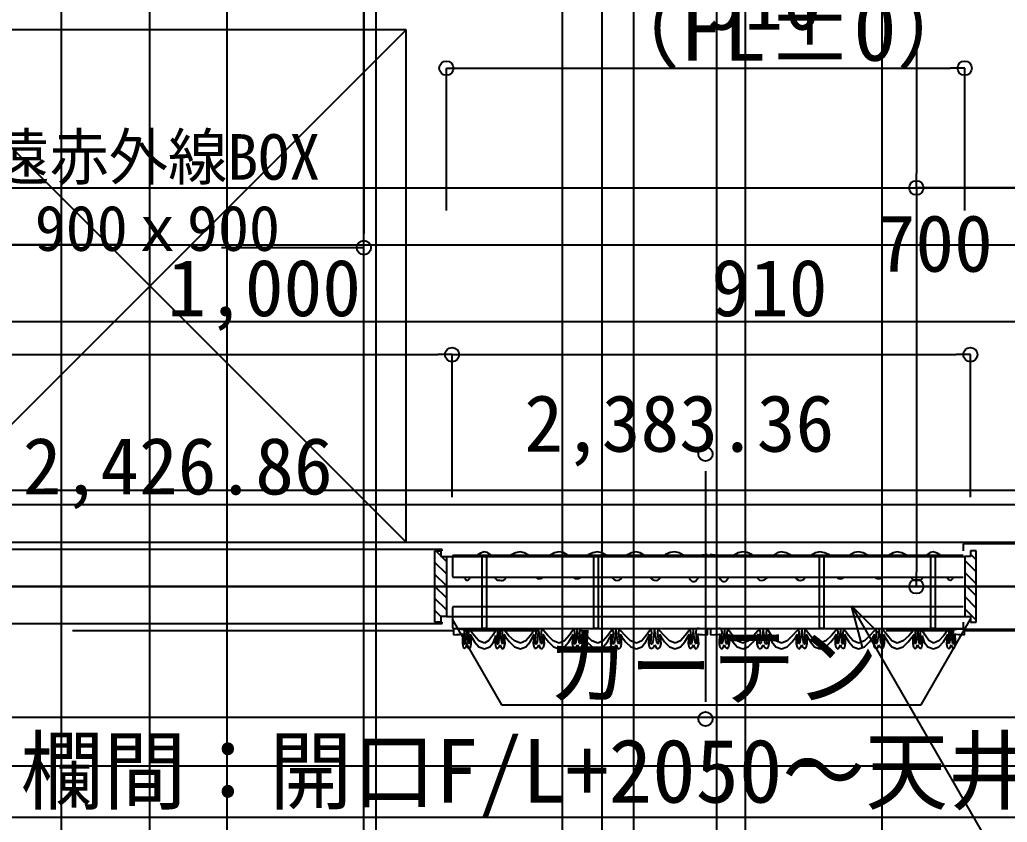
# Model space of a CAD drawing. Header units: metres. Extents: x 10861 to 26950, y 7268 to 22750.
# Drawn here: x 17141 to 18874, y 15141 to 16550 of the extents above; entities that cross this region are included whole.
import ezdxf

# ---------------------------------------------------------------- set-up
doc = ezdxf.new("R2010")
doc.units = ezdxf.units.M

msp = doc.modelspace()

# ---------------------------------------------------------------- linework, layer by layer
at = {"layer": 'GLID'}
for p, q in [((17369.1, 10010), (17369.1, 22205)), ((17504.7, 9325), (17504.7, 22205)), ((17744.7, 9325), (17744.7, 22205)), ((17766.3, 10010), (17766.3, 22205)), ((18093.3, 9325), (18093.3, 22205)), ((18163.4, 10010), (18163.4, 22205)), ((18218.8, 9325), (18218.8, 22205)), ((18364.3, 10010), (18364.3, 22205)), ((18414.7, 9325), (18414.7, 22205)), ((18654.7, 9325), (18654.7, 22205)), ((13514.7, 16255), (24358.1, 16255)), ((13514.7, 16155), (24358.1, 16155)), ((13514.7, 16020), (24358.1, 16020)), ((13514.7, 15699), (24358.1, 15699)), ((13514.7, 15555), (24358.1, 15555)), ((13953.4, 15325.5), (24358.1, 15325.5)), ((13801.7, 15240.1), (24358.1, 15240.1))]:
    msp.add_line(p, q, dxfattribs=at)
at = {"layer": 'WALL_NORMAL_1F'}
for p, q in [((19218.2, 15630), (18797.2, 15630)), ((18797.2, 15630), (18797.2, 15617.5)), ((17882.2, 15620), (16899.7, 15620)), ((17869.7, 15502.5), (17869.7, 15607.5)), ((17882.2, 15617.5), (17882.2, 15620)), ((18819.7, 15502.5), (18819.7, 15607.5)), ((16899.7, 15490), (17882.2, 15490)), ((17882.2, 15490), (17882.2, 15492.5)), ((18797.2, 15492.5), (18797.2, 15480)), ((18797.2, 15480), (19218.2, 15480))]:
    msp.add_line(p, q, dxfattribs=at)
at = {"layer": 'カタログ部品(室内装飾)_1F'}
for p, q in [((17900.7, 15608.3), (17900.6, 15607.6)), ((17900.6, 15607.6), (17900.6, 15573.1)), ((17900.8, 15608.8), (17900.7, 15608.3)), ((17901.1, 15609.2), (17900.8, 15608.8)), ((17901.5, 15609.4), (17901.1, 15609.2)), ((18797.2, 15609.4), (17901.5, 15609.4)), ((17949.4, 15613.8), (17943, 15609.4)), ((17956.1, 15616), (17949.4, 15613.8)), ((17952.2, 15607.7), (17952.1, 15607.5)), ((17952.1, 15607.5), (17952.1, 15607.2)), ((17952.1, 15607.2), (17952.1, 15483)), ((17952.4, 15607.9), (17952.2, 15607.7)), ((17952.5, 15608), (17952.4, 15607.9)), ((17960.1, 15608), (17952.5, 15608)), ((17961.9, 15614.5), (17956.1, 15616)), ((17960.4, 15608), (17960.1, 15608)), ((17960.5, 15607.9), (17960.4, 15608)), ((17960.7, 15607.7), (17960.5, 15607.9)), ((17960.8, 15607.4), (17960.7, 15607.7)), ((17960.8, 15607), (17960.8, 15607.4)), ((17960.8, 15483), (17960.8, 15607)), ((17967.7, 15610.8), (17961.9, 15614.5)), ((17969.3, 15609.4), (17967.7, 15610.8)), ((18002.8, 15610.2), (18001.6, 15609.4)), ((18011.2, 15614.2), (18002.8, 15610.2)), ((18019.5, 15616), (18011.2, 15614.2)), ((18026.5, 15614.3), (18019.5, 15616)), ((18033.6, 15610.3), (18026.5, 15614.3)), ((18034.7, 15609.4), (18033.6, 15610.3)), ((18071.7, 15610), (18070.9, 15609.4)), ((18079.4, 15614.1), (18071.7, 15610)), ((18087.4, 15616), (18079.4, 15614.1)), ((18094.5, 15614.4), (18087.4, 15616)), ((18101.8, 15610.6), (18094.5, 15614.4)), ((18103.4, 15609.4), (18101.8, 15610.6)), ((18138.4, 15610.4), (18136.7, 15609.4)), ((18146.9, 15614.2), (18138.4, 15610.4)), ((18155.2, 15616), (18146.9, 15614.2)), ((18148, 15607.5), (18147.9, 15607.2)), ((18147.9, 15607.2), (18147.9, 15483)), ((18148.1, 15607.7), (18148, 15607.5)), ((18148.2, 15607.9), (18148.1, 15607.7)), ((18148.4, 15608), (18148.2, 15607.9)), ((18156.2, 15608), (18148.4, 15608)), ((18162.8, 15614.1), (18155.2, 15616)), ((18156.4, 15607.9), (18156.2, 15608)), ((18156.5, 15607.7), (18156.4, 15607.9)), ((18156.6, 15607.5), (18156.5, 15607.7)), ((18156.6, 15607.2), (18156.6, 15607.5)), ((18156.6, 15483), (18156.6, 15607.2)), ((18171.2, 15609.7), (18162.8, 15614.1)), ((18171.7, 15609.4), (18171.2, 15609.7)), ((18205.3, 15609.7), (18204.8, 15609.4)), ((18214.5, 15614), (18205.3, 15609.7)), ((18223.1, 15616), (18214.5, 15614)), ((18230.2, 15614), (18223.1, 15616)), ((18237.3, 15609.4), (18230.2, 15614)), ((18274.6, 15610.9), (18272.1, 15609.4)), ((18282.8, 15614.4), (18274.6, 15610.9)), ((18291, 15616), (18282.8, 15614.4)), ((18298.5, 15614.1), (18291, 15616)), ((18306.6, 15609.4), (18298.5, 15614.1)), ((18340.1, 15610.2), (18338.5, 15609.4)), ((18347.7, 15611), (18340.1, 15610.2)), ((18347.7, 15609.4), (18347.7, 15611)), ((18352.9, 15611), (18352.9, 15609.4)), ((18360.5, 15610.2), (18352.9, 15611)), ((18362.1, 15609.4), (18360.5, 15610.2)), ((18402.1, 15614.1), (18394, 15609.4)), ((18409.6, 15616), (18402.1, 15614.1)), ((18417.8, 15614.4), (18409.6, 15616)), ((18426, 15610.9), (18417.8, 15614.4)), ((18428.5, 15609.4), (18426, 15610.9)), ((18470.4, 15614), (18463.3, 15609.4)), ((18477.5, 15616), (18470.4, 15614)), ((18486.1, 15614), (18477.5, 15616)), ((18495.8, 15609.4), (18486.1, 15614)), ((18529.4, 15609.7), (18528.9, 15609.4)), ((18537.8, 15614.1), (18529.4, 15609.7)), ((18545.4, 15616), (18537.8, 15614.1)), ((18544.1, 15607.7), (18544, 15607.5)), ((18544, 15607.5), (18544, 15607.2)), ((18544, 15607.2), (18544, 15483)), ((18544.2, 15607.9), (18544.1, 15607.7)), ((18544.4, 15608), (18544.2, 15607.9)), ((18552.2, 15608), (18544.4, 15608)), ((18553.7, 15614.2), (18545.4, 15616)), ((18552.4, 15607.9), (18552.2, 15608)), ((18552.5, 15607.7), (18552.4, 15607.9)), ((18552.6, 15607.5), (18552.5, 15607.7)), ((18552.7, 15607.2), (18552.6, 15607.5)), ((18552.7, 15483), (18552.7, 15607.2)), ((18562.2, 15610.4), (18553.7, 15614.2)), ((18563.9, 15609.4), (18562.2, 15610.4)), ((18598.8, 15610.6), (18597.2, 15609.4)), ((18606.2, 15614.4), (18598.8, 15610.6)), ((18613.3, 15616), (18606.2, 15614.4)), ((18621.2, 15614.1), (18613.3, 15616)), ((18628.9, 15610), (18621.2, 15614.1)), ((18629.7, 15609.4), (18628.9, 15610)), ((18667.1, 15610.3), (18665.9, 15609.4)), ((18674.2, 15614.3), (18667.1, 15610.3)), ((18681.1, 15616), (18674.2, 15614.3)), ((18689.4, 15614.2), (18681.1, 15616)), ((18697.8, 15610.2), (18689.4, 15614.2)), ((18699, 15609.4), (18697.8, 15610.2)), ((18733, 15610.8), (18731.3, 15609.4)), ((18738.8, 15614.5), (18733, 15610.8)), ((18744.5, 15616), (18738.8, 15614.5)), ((18739.9, 15607.7), (18739.8, 15607.5)), ((18739.8, 15607.5), (18739.8, 15607.2)), ((18739.8, 15607.2), (18739.8, 15483)), ((18740.1, 15607.9), (18739.9, 15607.7)), ((18740.2, 15608), (18740.1, 15607.9)), ((18748.1, 15608), (18740.2, 15608)), ((18751.2, 15613.8), (18744.5, 15616)), ((18748.3, 15607.9), (18748.1, 15608)), ((18748.4, 15607.7), (18748.3, 15607.9)), ((18748.5, 15607.5), (18748.4, 15607.7)), ((18748.5, 15607.2), (18748.5, 15607.5)), ((18748.5, 15483), (18748.5, 15607.2)), ((18757.6, 15609.4), (18751.2, 15613.8)), ((17900.6, 15573.1), (17900.7, 15572.4)), ((17900.7, 15572.4), (17900.8, 15571.9)), ((17900.8, 15571.9), (17901.1, 15571.5)), ((17901.1, 15571.5), (17901.5, 15571.4)), ((17901.5, 15571.4), (18797.2, 15571.4)), ((17920.7, 15571.4), (17921.4, 15569.8)), ((17921.4, 15569.8), (17923, 15567.7)), ((17930.2, 15568.3), (17931.7, 15570.6)), ((17931.7, 15570.6), (17932.2, 15571.4)), ((17974.5, 15571.4), (17975, 15570.2)), ((17975, 15570.2), (17976.4, 15568.2)), ((17993, 15568), (17994.9, 15571.4)), ((18046.6, 15571.4), (18048, 15570)), ((18048, 15570), (18049.9, 15569)), ((18054.7, 15568.8), (18057.1, 15569.9)), ((18057.1, 15569.9), (18058.7, 15571.4)), ((18113.1, 15571.4), (18114.1, 15570.3)), ((18114.1, 15570.3), (18116.4, 15569)), ((18121.8, 15568.8), (18124.5, 15570.2)), ((18124.5, 15570.2), (18125.6, 15571.4)), ((18181, 15571.4), (18182, 15569.9)), ((18182, 15569.9), (18184.2, 15567.5)), ((18195.6, 15567.9), (18198.2, 15571.4)), ((18247, 15571.4), (18247.8, 15570.3)), ((18247.8, 15570.3), (18250, 15568.2)), ((18263.8, 15568.3), (18266.5, 15571.4)), ((18315.2, 15571.4), (18316.5, 15569.2)), ((18316.5, 15569.2), (18318.4, 15566.5)), ((18329.5, 15567.4), (18331.6, 15570.5)), ((18331.6, 15570.5), (18332.1, 15571.4)), ((18368.6, 15571.4), (18369, 15570.5)), ((18369, 15570.5), (18371.1, 15567.4)), ((18382.2, 15566.5), (18384.1, 15569.2)), ((18384.1, 15569.2), (18385.4, 15571.4)), ((18434.1, 15571.4), (18436.9, 15568.3)), ((18450.6, 15568.2), (18452.8, 15570.3)), ((18452.8, 15570.3), (18453.6, 15571.4)), ((18502.4, 15571.4), (18505, 15567.9)), ((18516.4, 15567.5), (18518.7, 15569.9)), ((18518.7, 15569.9), (18519.7, 15571.4)), ((18575, 15571.4), (18576.1, 15570.2)), ((18576.1, 15570.2), (18578.8, 15568.8)), ((18584.2, 15569), (18586.5, 15570.3)), ((18586.5, 15570.3), (18587.5, 15571.4)), ((18641.9, 15571.4), (18643.5, 15569.9)), ((18643.5, 15569.9), (18645.9, 15568.8)), ((18650.7, 15569), (18652.8, 15570.2)), ((18652.8, 15570.2), (18654, 15571.4)), ((18705.7, 15571.4), (18707.6, 15568)), ((18724.2, 15568.2), (18725.6, 15570.2)), ((18725.6, 15570.2), (18726.1, 15571.4)), ((18768.4, 15571.4), (18770.5, 15568.3)), ((18777.6, 15567.7), (18779.2, 15569.8)), ((18779.2, 15569.8), (18779.9, 15571.4)), ((17923, 15567.7), (17924.7, 15566.4)), ((17924.7, 15566.4), (17926.6, 15566)), ((17926.6, 15566), (17928.5, 15566.6)), ((17928.5, 15566.6), (17930.2, 15568.3)), ((17976.4, 15568.2), (17978.1, 15566.8)), ((17978.1, 15566.8), (17979.7, 15566.2)), ((17979.7, 15566.2), (17983.2, 15566)), ((17983.2, 15566), (17985.7, 15565.6)), ((17985.7, 15565.6), (17988.1, 15565.4)), ((17988.1, 15565.4), (17990.6, 15566)), ((17990.6, 15566), (17993, 15568)), ((18049.9, 15569), (18052.2, 15568.5)), ((18052.2, 15568.5), (18054.7, 15568.8)), ((18116.4, 15569), (18118.9, 15568.5)), ((18118.9, 15568.5), (18121.8, 15568.8)), ((18184.2, 15567.5), (18186.8, 15566)), ((18186.8, 15566), (18189.9, 15565.4)), ((18189.9, 15565.4), (18192.8, 15566)), ((18192.8, 15566), (18195.6, 15567.9)), ((18250, 15568.2), (18252.2, 15566.8)), ((18252.2, 15566.8), (18254.7, 15566)), ((18254.7, 15566), (18257.9, 15565.7)), ((18257.9, 15565.7), (18260.9, 15566.4)), ((18260.9, 15566.4), (18263.8, 15568.3)), ((18318.4, 15566.5), (18320.4, 15564.5)), ((18320.4, 15564.5), (18322.6, 15563.5)), ((18322.6, 15563.5), (18325.1, 15563.7)), ((18325.1, 15563.7), (18327.4, 15565.1)), ((18327.4, 15565.1), (18329.5, 15567.4)), ((18371.1, 15567.4), (18373.3, 15565.1)), ((18373.3, 15565.1), (18375.5, 15563.7)), ((18375.5, 15563.7), (18378, 15563.5)), ((18378, 15563.5), (18380.3, 15564.5)), ((18380.3, 15564.5), (18382.2, 15566.5)), ((18436.9, 15568.3), (18439.7, 15566.4)), ((18439.7, 15566.4), (18442.7, 15565.7)), ((18442.7, 15565.7), (18445.9, 15566)), ((18445.9, 15566), (18448.4, 15566.8)), ((18448.4, 15566.8), (18450.6, 15568.2)), ((18505, 15567.9), (18507.8, 15566)), ((18507.8, 15566), (18510.7, 15565.4)), ((18510.7, 15565.4), (18513.8, 15566)), ((18513.8, 15566), (18516.4, 15567.5)), ((18578.8, 15568.8), (18581.7, 15568.5)), ((18581.7, 15568.5), (18584.2, 15569)), ((18645.9, 15568.8), (18648.4, 15568.5)), ((18648.4, 15568.5), (18650.7, 15569)), ((18707.6, 15568), (18710.1, 15566)), ((18710.1, 15566), (18712.5, 15565.4)), ((18712.5, 15565.4), (18714.9, 15565.6)), ((18714.9, 15565.6), (18717.5, 15566)), ((18717.5, 15566), (18720.9, 15566.2)), ((18720.9, 15566.2), (18722.6, 15566.8)), ((18722.6, 15566.8), (18724.2, 15568.2)), ((18770.5, 15568.3), (18772.1, 15566.6)), ((18772.1, 15566.6), (18774, 15566)), ((18774, 15566), (18775.9, 15566.4)), ((18775.9, 15566.4), (18777.6, 15567.7)), ((17900.7, 15518.3), (17900.6, 15517.6)), ((17900.6, 15517.6), (17900.6, 15483.1)), ((17900.8, 15518.8), (17900.7, 15518.3)), ((17901.1, 15519.2), (17900.8, 15518.8)), ((17901.5, 15519.4), (17901.1, 15519.2)), ((18797.2, 15519.4), (17901.5, 15519.4)), ((17900.6, 15483.1), (17900.7, 15482.4)), ((17900.7, 15482.4), (17900.8, 15481.9)), ((17952.1, 15483), (17952.1, 15482.6)), ((17952.1, 15482.6), (17952.2, 15482.3)), ((17960.7, 15482.3), (17960.8, 15482.6)), ((17960.8, 15482.6), (17960.8, 15483)), ((18147.9, 15483), (18148, 15482.6)), ((18148, 15482.6), (18148.1, 15482.3)), ((18156.5, 15482.3), (18156.6, 15482.6)), ((18156.6, 15482.6), (18156.6, 15483)), ((18544, 15483), (18544, 15482.6)), ((18544, 15482.6), (18544.1, 15482.3)), ((18552.5, 15482.3), (18552.6, 15482.6)), ((18552.6, 15482.6), (18552.7, 15483)), ((18739.8, 15483), (18739.8, 15482.6)), ((18739.8, 15482.6), (18739.9, 15482.3)), ((18748.4, 15482.3), (18748.5, 15482.6)), ((18748.5, 15482.6), (18748.5, 15483)), ((17900.8, 15481.9), (17901.1, 15481.5)), ((17901.1, 15481.5), (17901.5, 15481.4)), ((17901.5, 15481.4), (18797.2, 15481.4)), ((17902.1, 15480.4), (17902.1, 15470.4)), ((17908.5, 15480), (17902.1, 15480.4)), ((17902.1, 15470.4), (17907.7, 15470.5)), ((17907.7, 15470.5), (17913, 15470.9)), ((17920.9, 15479.2), (17908.5, 15480)), ((17913, 15470.9), (17917.1, 15471.3)), ((17917.1, 15471.3), (17919, 15471.5)), ((17918.3, 15467.3), (17917.9, 15462.3)), ((17918.7, 15470.3), (17918.3, 15467.3)), ((17919, 15471.5), (17918.7, 15470.3)), ((17921.7, 15474.1), (17920.9, 15479.2)), ((17921, 15461.3), (17921.5, 15467.8)), ((17921.5, 15467.8), (17921.7, 15474.1)), ((17924.2, 15469.8), (17923.5, 15462.3)), ((17924.8, 15476.8), (17924.2, 15469.8)), ((17925, 15480.3), (17924.8, 15476.8)), ((17926.2, 15470.9), (17925, 15480.3)), ((17927.1, 15463.6), (17926.2, 15470.9)), ((17929.3, 15479.3), (17928.7, 15474.1)), ((17928.7, 15474.1), (17929.2, 15467.2)), ((17929.2, 15467.2), (17930, 15460.6)), ((17932.3, 15477), (17929.3, 15479.3)), ((17931.2, 15471.4), (17933.6, 15466.4)), ((17931.7, 15469.8), (17931.2, 15471.4)), ((17932.4, 15466.2), (17931.7, 15469.8)), ((17938.3, 15468.7), (17932.3, 15477)), ((17933.1, 15461), (17932.4, 15466.2)), ((17933.6, 15466.4), (17939, 15457.6)), ((17946.7, 15459.6), (17938.3, 15468.7)), ((17952.2, 15482.3), (17952.4, 15482.1)), ((17952.4, 15482.1), (17952.5, 15482)), ((17952.5, 15482), (17960.4, 15482)), ((17960.4, 15482), (17960.5, 15482.1)), ((17960.5, 15482.1), (17960.7, 15482.3)), ((17971.1, 15469.3), (17964.4, 15459.9)), ((17976.1, 15477.8), (17971.1, 15469.3)), ((17972.4, 15457.5), (17975.7, 15466.3)), ((17976, 15467.3), (17975.5, 15462.4)), ((17975.7, 15466.3), (17976.2, 15468.8)), ((17976.2, 15468.8), (17976, 15467.3)), ((17978.9, 15479.1), (17976.1, 15477.8)), ((17979.8, 15474), (17978.9, 15479.1)), ((17979, 15461.3), (17979.6, 15467.8)), ((17979.6, 15467.8), (17979.8, 15474)), ((17982.6, 15469.8), (17981.9, 15462.3)), ((17983.6, 15480.2), (17982.6, 15469.8)), ((17984.9, 15470.8), (17983.6, 15480.2)), ((17986, 15463.6), (17984.9, 15470.8)), ((17988.4, 15479.1), (17987.7, 15474)), ((17987.7, 15474), (17988.2, 15467.2)), ((17988.2, 15467.2), (17989.1, 15460.6)), ((17992.1, 15476.9), (17988.4, 15479.1)), ((17991, 15469.8), (17990.5, 15471.4)), ((17990.5, 15471.4), (17993.7, 15466.4)), ((17991.9, 15466.2), (17991, 15469.8)), ((17992.6, 15461), (17991.9, 15466.2)), ((17999.6, 15468.6), (17992.1, 15476.9)), ((17993.7, 15466.4), (18000.4, 15457.6)), ((18009.4, 15459.6), (17999.6, 15468.6)), ((18037.2, 15468.9), (18029.2, 15459.7)), ((18036.7, 15457.6), (18041.7, 15466.5)), ((18043.1, 15477.3), (18037.2, 15468.9)), ((18041.7, 15466.5), (18043.8, 15471.5)), ((18042.9, 15467.3), (18042.4, 15462.4)), ((18043.5, 15470.3), (18042.9, 15467.3)), ((18046.2, 15479.2), (18043.1, 15477.3)), ((18043.8, 15471.5), (18043.5, 15470.3)), ((18047.2, 15474.1), (18046.2, 15479.2)), ((18046.3, 15461.3), (18047, 15467.8)), ((18047, 15467.8), (18047.2, 15474.1)), ((18050.3, 15469.8), (18049.5, 15462.3)), ((18051.1, 15476.8), (18050.3, 15469.8)), ((18051.4, 15480.3), (18051.1, 15476.8)), ((18052.9, 15470.9), (18051.4, 15480.3)), ((18054.1, 15463.6), (18052.9, 15470.9)), ((18056.9, 15479.3), (18056.1, 15474.1)), ((18056.1, 15474.1), (18056.7, 15467.2)), ((18056.7, 15467.2), (18057.6, 15460.6)), ((18060.5, 15477), (18056.9, 15479.3)), ((18059.8, 15469.8), (18059.2, 15471.4)), ((18059.2, 15471.4), (18062.2, 15466.5)), ((18060.7, 15466.2), (18059.8, 15469.8)), ((18067.9, 15468.7), (18060.5, 15477)), ((18061.6, 15461), (18060.7, 15466.2)), ((18062.2, 15466.5), (18068.7, 15457.6)), ((18077.4, 15459.6), (18067.9, 15468.7)), ((18105.4, 15468.9), (18097.2, 15459.7)), ((18104.8, 15457.6), (18110, 15466.5)), ((18111.4, 15477.3), (18105.4, 15468.9)), ((18110, 15466.5), (18112.3, 15471.5)), ((18111.3, 15467.3), (18110.9, 15462.4)), ((18111.9, 15470.3), (18111.3, 15467.3)), ((18114.5, 15479.2), (18111.4, 15477.3)), ((18112.3, 15471.5), (18111.9, 15470.3)), ((18115.4, 15474.1), (18114.5, 15479.2)), ((18114.5, 15461.3), (18115.2, 15467.8)), ((18115.2, 15467.8), (18115.4, 15474.1)), ((18118.3, 15469.8), (18117.5, 15462.3)), ((18119, 15476.8), (18118.3, 15469.8)), ((18119.3, 15480.3), (18119, 15476.8)), ((18119.8, 15477.2), (18119.3, 15480.3)), ((18120.7, 15470.9), (18119.8, 15477.2)), ((18121.8, 15463.6), (18120.7, 15470.9)), ((18124.4, 15479.3), (18123.7, 15474.1)), ((18123.7, 15474.1), (18124.2, 15467.2)), ((18124.2, 15467.2), (18125.1, 15460.6)), ((18128, 15477), (18124.4, 15479.3)), ((18127.1, 15469.8), (18126.6, 15471.4)), ((18126.6, 15471.4), (18129.7, 15466.5)), ((18128, 15466.2), (18127.1, 15469.8)), ((18135.5, 15468.7), (18128, 15477)), ((18128.8, 15461), (18128, 15466.2)), ((18129.7, 15466.5), (18136.3, 15457.6)), ((18145.2, 15459.6), (18135.5, 15468.7)), ((18148.1, 15482.3), (18148.2, 15482.1)), ((18148.2, 15482.1), (18148.4, 15482)), ((18148.4, 15482), (18156.2, 15482)), ((18156.2, 15482), (18156.4, 15482.1)), ((18156.4, 15482.1), (18156.5, 15482.3)), ((18173, 15468.9), (18165, 15459.7)), ((18172.5, 15457.6), (18177.5, 15466.5)), ((18178.9, 15477.3), (18173, 15468.9)), ((18177.5, 15466.5), (18179.6, 15471.5)), ((18178.7, 15467.3), (18178.2, 15462.4)), ((18179.3, 15470.3), (18178.7, 15467.3)), ((18182, 15479.2), (18178.9, 15477.3)), ((18179.6, 15471.5), (18179.3, 15470.3)), ((18183, 15474.1), (18182, 15479.2)), ((18182.1, 15461.3), (18182.7, 15467.8)), ((18182.7, 15467.8), (18183, 15474.1)), ((18186.1, 15469.8), (18185.3, 15462.3)), ((18186.8, 15476.8), (18186.1, 15469.8)), ((18187.2, 15480.3), (18186.8, 15476.8)), ((18188.7, 15470.9), (18187.2, 15480.3)), ((18189.8, 15463.6), (18188.7, 15470.9)), ((18192.6, 15479.3), (18191.8, 15474.1)), ((18191.8, 15474.1), (18192.4, 15467.2)), ((18192.4, 15467.2), (18193.4, 15460.6)), ((18196.2, 15477), (18192.6, 15479.3)), ((18195.5, 15469.8), (18194.9, 15471.4)), ((18194.9, 15471.4), (18197.9, 15466.5)), ((18196.5, 15466.2), (18195.5, 15469.8)), ((18203.6, 15468.7), (18196.2, 15477)), ((18197.3, 15461), (18196.5, 15466.2)), ((18197.9, 15466.5), (18204.4, 15457.6)), ((18213.2, 15459.6), (18203.6, 15468.7)), ((18240.5, 15468.9), (18232.7, 15459.7)), ((18239.9, 15457.6), (18244.5, 15466.5)), ((18246.1, 15477.3), (18240.5, 15468.9)), ((18244.5, 15466.5), (18246.5, 15471.5)), ((18245.5, 15467.3), (18244.9, 15462.4)), ((18246.1, 15470.3), (18245.5, 15467.3)), ((18249.2, 15479.2), (18246.1, 15477.3)), ((18246.5, 15471.5), (18246.1, 15470.3)), ((18250.3, 15474.1), (18249.2, 15479.2)), ((18249.3, 15461.3), (18250, 15467.8)), ((18250, 15467.8), (18250.3, 15474.1)), ((18253.8, 15469.8), (18252.8, 15462.3)), ((18254.6, 15476.8), (18253.8, 15469.8)), ((18255, 15480.3), (18254.6, 15476.8)), ((18256.7, 15470.9), (18255, 15480.3)), ((18258, 15463.6), (18256.7, 15470.9)), ((18261.1, 15479.3), (18260.2, 15474.1)), ((18260.2, 15474.1), (18260.9, 15467.2)), ((18260.9, 15467.2), (18261.9, 15460.6)), ((18264.7, 15477), (18261.1, 15479.3)), ((18263.7, 15471.4), (18266.6, 15466.5)), ((18264.3, 15469.8), (18263.7, 15471.4)), ((18265.4, 15466.2), (18264.3, 15469.8)), ((18271.9, 15468.7), (18264.7, 15477)), ((18266.4, 15461), (18265.4, 15466.2)), ((18266.6, 15466.5), (18272.8, 15457.6)), ((18281.2, 15459.6), (18271.9, 15468.7)), ((18309, 15468.9), (18300.8, 15459.7)), ((18308.5, 15457.6), (18313.6, 15466.5)), ((18315.1, 15477.3), (18309, 15468.9)), ((18313.6, 15466.5), (18315.9, 15471.5)), ((18315, 15467.3), (18314.5, 15462.4)), ((18315.6, 15470.3), (18315, 15467.3)), ((18318.1, 15479.2), (18315.1, 15477.3)), ((18315.9, 15471.5), (18315.6, 15470.3)), ((18319.1, 15474.1), (18318.1, 15479.2)), ((18318.2, 15461.3), (18318.8, 15467.8)), ((18318.8, 15467.8), (18319.1, 15474.1)), ((18322, 15469.8), (18321.2, 15462.3)), ((18322.7, 15476.8), (18322, 15469.8)), ((18323, 15480.3), (18322.7, 15476.8)), ((18323.5, 15477.2), (18323, 15480.3)), ((18324.4, 15470.9), (18323.5, 15477.2)), ((18325.5, 15463.6), (18324.4, 15470.9)), ((18328.1, 15479.3), (18327.4, 15474.1)), ((18327.4, 15474.1), (18328, 15467.2)), ((18328, 15467.2), (18328.9, 15460.6)), ((18330, 15481), (18328.1, 15479.3)), ((18333.6, 15481.2), (18330, 15481)), ((18330.9, 15469.8), (18330.3, 15471.4)), ((18330.3, 15471.4), (18331.5, 15471.2)), ((18331.8, 15466.2), (18330.9, 15469.8)), ((18331.5, 15471.2), (18334.3, 15470.8)), ((18332.6, 15461), (18331.8, 15466.2)), ((18339.5, 15480.7), (18333.6, 15481.2)), ((18334.3, 15470.8), (18339.5, 15470.5)), ((18348, 15480.4), (18339.5, 15480.7)), ((18339.5, 15470.5), (18348, 15470.4)), ((18348, 15470.4), (18348, 15480.4)), ((18361.7, 15480.7), (18353.2, 15480.4)), ((18353.2, 15480.4), (18353.2, 15470.4)), ((18353.2, 15470.4), (18361.6, 15470.5)), ((18361.6, 15470.5), (18366.9, 15470.8)), ((18367.5, 15481.2), (18361.7, 15480.7)), ((18366.9, 15470.8), (18369.7, 15471.2)), ((18371.1, 15481), (18367.5, 15481.2)), ((18369.4, 15466.2), (18368.6, 15461)), ((18370.3, 15469.8), (18369.4, 15466.2)), ((18369.7, 15471.2), (18370.8, 15471.4)), ((18370.8, 15471.4), (18370.3, 15469.8)), ((18373, 15479.3), (18371.1, 15481)), ((18372.3, 15460.6), (18373.2, 15467.2)), ((18373.8, 15474.1), (18373, 15479.3)), ((18373.2, 15467.2), (18373.8, 15474.1)), ((18376.7, 15470.9), (18375.6, 15463.6)), ((18377.7, 15477.2), (18376.7, 15470.9)), ((18378.1, 15480.3), (18377.7, 15477.2)), ((18378.5, 15476.8), (18378.1, 15480.3)), ((18379.2, 15469.8), (18378.5, 15476.8)), ((18380, 15462.3), (18379.2, 15469.8)), ((18383, 15479.2), (18382.1, 15474.1)), ((18382.1, 15474.1), (18382.3, 15467.8)), ((18382.3, 15467.8), (18383, 15461.3)), ((18386.1, 15477.3), (18383, 15479.2)), ((18385.3, 15471.5), (18387.5, 15466.5)), ((18385.6, 15470.3), (18385.3, 15471.5)), ((18386.2, 15467.3), (18385.6, 15470.3)), ((18392.1, 15468.9), (18386.1, 15477.3)), ((18386.6, 15462.4), (18386.2, 15467.3)), ((18387.5, 15466.5), (18392.7, 15457.6)), ((18400.3, 15459.7), (18392.1, 15468.9)), ((18429.3, 15468.7), (18420, 15459.6)), ((18428.4, 15457.6), (18434.6, 15466.5)), ((18436.4, 15477), (18429.3, 15468.7)), ((18434.6, 15466.5), (18437.5, 15471.4)), ((18435.7, 15466.2), (18434.8, 15461)), ((18436.8, 15469.8), (18435.7, 15466.2)), ((18440.1, 15479.3), (18436.4, 15477)), ((18437.5, 15471.4), (18436.8, 15469.8)), ((18439.2, 15460.6), (18440.3, 15467.2)), ((18440.9, 15474.1), (18440.1, 15479.3)), ((18440.3, 15467.2), (18440.9, 15474.1)), ((18444.5, 15470.9), (18443.2, 15463.6)), ((18446.1, 15480.3), (18444.5, 15470.9)), ((18446.6, 15476.8), (18446.1, 15480.3)), ((18447.4, 15469.8), (18446.6, 15476.8)), ((18448.3, 15462.3), (18447.4, 15469.8)), ((18452, 15479.2), (18450.9, 15474.1)), ((18450.9, 15474.1), (18451.1, 15467.8)), ((18451.1, 15467.8), (18451.9, 15461.3)), ((18455, 15477.3), (18452, 15479.2)), ((18455, 15470.3), (18454.6, 15471.5)), ((18454.6, 15471.5), (18456.6, 15466.5)), ((18460.7, 15468.9), (18455, 15477.3)), ((18455.7, 15467.3), (18455, 15470.3)), ((18456.3, 15462.4), (18455.7, 15467.3)), ((18456.6, 15466.5), (18461.3, 15457.6)), ((18468.4, 15459.7), (18460.7, 15468.9)), ((18497.5, 15468.7), (18488, 15459.6)), ((18496.7, 15457.6), (18503.2, 15466.5)), ((18504.9, 15477), (18497.5, 15468.7)), ((18503.2, 15466.5), (18506.3, 15471.4)), ((18504.7, 15466.2), (18503.9, 15461)), ((18505.7, 15469.8), (18504.7, 15466.2)), ((18508.6, 15479.3), (18504.9, 15477)), ((18506.3, 15471.4), (18505.7, 15469.8)), ((18507.8, 15460.6), (18508.8, 15467.2)), ((18509.3, 15474.1), (18508.6, 15479.3)), ((18508.8, 15467.2), (18509.3, 15474.1)), ((18512.5, 15470.9), (18511.3, 15463.6)), ((18514, 15480.3), (18512.5, 15470.9)), ((18514.3, 15476.8), (18514, 15480.3)), ((18515.1, 15469.8), (18514.3, 15476.8)), ((18515.9, 15462.3), (18515.1, 15469.8)), ((18519.2, 15479.2), (18518.2, 15474.1)), ((18518.2, 15474.1), (18518.4, 15467.8)), ((18518.4, 15467.8), (18519.1, 15461.3)), ((18522.2, 15477.3), (18519.2, 15479.2)), ((18521.9, 15470.3), (18521.5, 15471.5)), ((18521.5, 15471.5), (18523.7, 15466.5)), ((18522.5, 15467.3), (18521.9, 15470.3)), ((18528.1, 15468.9), (18522.2, 15477.3)), ((18523, 15462.4), (18522.5, 15467.3)), ((18523.7, 15466.5), (18528.7, 15457.6)), ((18536.2, 15459.7), (18528.1, 15468.9)), ((18544.1, 15482.3), (18544.2, 15482.1)), ((18544.2, 15482.1), (18544.4, 15482)), ((18544.4, 15482), (18552.3, 15482)), ((18552.3, 15482), (18552.4, 15482.1)), ((18552.4, 15482.1), (18552.5, 15482.3)), ((18565.6, 15468.7), (18555.9, 15459.6)), ((18564.8, 15457.6), (18571.5, 15466.5)), ((18573.1, 15477), (18565.6, 15468.7)), ((18571.5, 15466.5), (18574.6, 15471.4)), ((18573.2, 15466.2), (18572.4, 15461)), ((18576.8, 15479.3), (18573.1, 15477)), ((18574.1, 15469.8), (18573.2, 15466.2)), ((18574.6, 15471.4), (18574.1, 15469.8)), ((18576.1, 15460.6), (18577, 15467.2)), ((18577.5, 15474.1), (18576.8, 15479.3)), ((18577, 15467.2), (18577.5, 15474.1)), ((18580.4, 15470.9), (18579.4, 15463.6)), ((18581.4, 15477.2), (18580.4, 15470.9)), ((18581.8, 15480.3), (18581.4, 15477.2)), ((18582.2, 15476.8), (18581.8, 15480.3)), ((18582.9, 15469.8), (18582.2, 15476.8)), ((18583.7, 15462.3), (18582.9, 15469.8)), ((18586.7, 15479.2), (18585.8, 15474.1)), ((18585.8, 15474.1), (18586, 15467.8)), ((18586, 15467.8), (18586.6, 15461.3)), ((18589.8, 15477.3), (18586.7, 15479.2)), ((18588.9, 15471.5), (18591.2, 15466.5)), ((18589.3, 15470.3), (18588.9, 15471.5)), ((18589.8, 15467.3), (18589.3, 15470.3)), ((18595.8, 15468.9), (18589.8, 15477.3)), ((18590.3, 15462.4), (18589.8, 15467.3)), ((18591.2, 15466.5), (18596.4, 15457.6)), ((18604, 15459.7), (18595.8, 15468.9)), ((18633.3, 15468.7), (18623.7, 15459.6)), ((18632.5, 15457.6), (18639, 15466.5)), ((18640.7, 15477), (18633.3, 15468.7)), ((18639, 15466.5), (18642, 15471.4)), ((18640.4, 15466.2), (18639.6, 15461)), ((18641.4, 15469.8), (18640.4, 15466.2)), ((18644.3, 15479.3), (18640.7, 15477)), ((18642, 15471.4), (18641.4, 15469.8)), ((18643.6, 15460.6), (18644.5, 15467.2)), ((18645.1, 15474.1), (18644.3, 15479.3)), ((18644.5, 15467.2), (18645.1, 15474.1)), ((18648.2, 15470.9), (18647.1, 15463.6)), ((18649.7, 15480.3), (18648.2, 15470.9)), ((18650.1, 15476.8), (18649.7, 15480.3)), ((18650.9, 15469.8), (18650.1, 15476.8)), ((18651.7, 15462.3), (18650.9, 15469.8)), ((18654.9, 15479.2), (18654, 15474.1)), ((18654, 15474.1), (18654.2, 15467.8)), ((18654.2, 15467.8), (18654.9, 15461.3)), ((18658, 15477.3), (18654.9, 15479.2)), ((18657.7, 15470.3), (18657.3, 15471.5)), ((18657.3, 15471.5), (18659.5, 15466.5)), ((18658.3, 15467.3), (18657.7, 15470.3)), ((18663.9, 15468.9), (18658, 15477.3)), ((18658.8, 15462.4), (18658.3, 15467.3)), ((18659.5, 15466.5), (18664.5, 15457.6)), ((18672, 15459.7), (18663.9, 15468.9)), ((18701.5, 15468.6), (18691.7, 15459.6)), ((18700.7, 15457.6), (18707.5, 15466.4)), ((18709.1, 15476.9), (18701.5, 15468.6)), ((18707.5, 15466.4), (18710.7, 15471.4)), ((18709.3, 15466.2), (18708.5, 15461)), ((18712.7, 15479.1), (18709.1, 15476.9)), ((18710.2, 15469.8), (18709.3, 15466.2)), ((18710.7, 15471.4), (18710.2, 15469.8)), ((18712.1, 15460.6), (18712.9, 15467.2)), ((18713.4, 15474), (18712.7, 15479.1)), ((18712.9, 15467.2), (18713.4, 15474)), ((18716.2, 15470.8), (18715.2, 15463.6)), ((18717.6, 15480.2), (18716.2, 15470.8)), ((18717.9, 15476.7), (18717.6, 15480.2)), ((18718.6, 15469.8), (18717.9, 15476.7)), ((18719.3, 15462.3), (18718.6, 15469.8)), ((18722.2, 15479.1), (18721.3, 15474)), ((18721.3, 15474), (18721.6, 15467.8)), ((18721.6, 15467.8), (18722.2, 15461.3)), ((18725.1, 15477.8), (18722.2, 15479.1)), ((18725.2, 15467.3), (18724.9, 15468.8)), ((18724.9, 15468.8), (18725.5, 15466.3)), ((18730.1, 15469.3), (18725.1, 15477.8)), ((18725.7, 15462.4), (18725.2, 15467.3)), ((18725.5, 15466.3), (18728.8, 15457.5)), ((18736.8, 15459.9), (18730.1, 15469.3)), ((18739.9, 15482.3), (18740.1, 15482.1)), ((18740.1, 15482.1), (18740.2, 15482)), ((18740.2, 15482), (18748.1, 15482)), ((18748.1, 15482), (18748.3, 15482.1)), ((18748.3, 15482.1), (18748.4, 15482.3)), ((18762.8, 15468.7), (18754.5, 15459.6)), ((18762.2, 15457.6), (18767.6, 15466.4)), ((18768.9, 15477), (18762.8, 15468.7)), ((18767.6, 15466.4), (18770, 15471.4)), ((18768.7, 15466.2), (18768.1, 15461)), ((18769.5, 15469.8), (18768.7, 15466.2)), ((18771.8, 15479.3), (18768.9, 15477)), ((18770, 15471.4), (18769.5, 15469.8)), ((18771.2, 15460.6), (18772, 15467.2)), ((18772.4, 15474.1), (18771.8, 15479.3)), ((18772, 15467.2), (18772.4, 15474.1)), ((18774.9, 15470.9), (18774, 15463.6)), ((18776.1, 15480.3), (18774.9, 15470.9)), ((18776.4, 15476.8), (18776.1, 15480.3)), ((18777, 15469.8), (18776.4, 15476.8)), ((18777.7, 15462.3), (18777, 15469.8)), ((18780.3, 15479.2), (18779.5, 15474.1)), ((18779.5, 15474.1), (18779.7, 15467.8)), ((18779.7, 15467.8), (18780.2, 15461.3)), ((18792.6, 15480), (18780.3, 15479.2)), ((18782.4, 15470.3), (18782.1, 15471.5)), ((18782.1, 15471.5), (18784.1, 15471.3)), ((18782.9, 15467.3), (18782.4, 15470.3)), ((18783.3, 15462.3), (18782.9, 15467.3)), ((18784.1, 15471.3), (18788.2, 15470.9)), ((18788.2, 15470.9), (18793.4, 15470.5)), ((18797.2, 15480.3), (18792.6, 15480)), ((18793.4, 15470.5), (18799.1, 15470.4)), ((18799.1, 15470.4), (18799.1, 15480)), ((17917.9, 15462.3), (17917.8, 15455.1)), ((17917.8, 15455.1), (17919, 15447.7)), ((17919, 15447.7), (17921.5, 15445.9)), ((17920.7, 15455.6), (17921, 15461.3)), ((17921.1, 15453.8), (17920.7, 15455.6)), ((17921.8, 15453.9), (17921.1, 15453.8)), ((17921.5, 15445.9), (17924.2, 15448.3)), ((17922.5, 15455.2), (17921.8, 15453.9)), ((17923, 15457.1), (17922.5, 15455.2)), ((17923.5, 15462.3), (17923, 15457.1)), ((17924.2, 15448.3), (17925.5, 15452.6)), ((17925.5, 15452.6), (17927.1, 15447.1)), ((17927.9, 15457.4), (17927.1, 15463.6)), ((17928.5, 15455), (17927.9, 15457.4)), ((17929.3, 15454.2), (17928.5, 15455)), ((17929.9, 15454.7), (17929.3, 15454.2)), ((17929.6, 15445.6), (17932, 15448.3)), ((17930.3, 15456.1), (17929.9, 15454.7)), ((17930, 15460.6), (17930.3, 15456.1)), ((17932, 15448.3), (17933.2, 15454.6)), ((17933.2, 15454.6), (17933.1, 15461)), ((17939, 15457.6), (17946.8, 15449.1)), ((17956.4, 15455.4), (17946.7, 15459.6)), ((17946.8, 15449.1), (17956.4, 15445.4)), ((17964.4, 15459.9), (17956.4, 15455.4)), ((17956.4, 15445.4), (17966.2, 15449.1)), ((17966.2, 15449.1), (17972.4, 15457.5)), ((17975.5, 15462.4), (17975.4, 15455.1)), ((17975.4, 15455.1), (17976.8, 15447.9)), ((17976.8, 15447.9), (17979.6, 15446)), ((17978.7, 15455.7), (17979, 15461.3)), ((17979.1, 15453.9), (17978.7, 15455.7)), ((17979.9, 15454), (17979.1, 15453.9)), ((17979.6, 15446), (17982.6, 15448.4)), ((17980.8, 15455.3), (17979.9, 15454)), ((17981.3, 15457.1), (17980.8, 15455.3)), ((17981.9, 15462.3), (17981.3, 15457.1)), ((17982.6, 15448.4), (17984.1, 15452.7)), ((17984.1, 15452.7), (17985.9, 15447.2)), ((17986.8, 15457.4), (17986, 15463.6)), ((17987.5, 15455.1), (17986.8, 15457.4)), ((17988.4, 15454.3), (17987.5, 15455.1)), ((17989.1, 15454.7), (17988.4, 15454.3)), ((17988.7, 15445.7), (17991.4, 15448.4)), ((17989.1, 15460.6), (17989.5, 15456.2)), ((17989.5, 15456.2), (17989.1, 15454.7)), ((17991.4, 15448.4), (17992.8, 15454.7)), ((17992.8, 15454.7), (17992.6, 15461)), ((18000.4, 15457.6), (18009.5, 15449.1)), ((18019.7, 15455.4), (18009.4, 15459.6)), ((18009.5, 15449.1), (18019.7, 15445.4)), ((18029.2, 15459.7), (18019.7, 15455.4)), ((18019.7, 15445.4), (18029.3, 15449.1)), ((18029.3, 15449.1), (18036.7, 15457.6)), ((18042.4, 15462.4), (18042.3, 15455.1)), ((18042.3, 15455.1), (18043.8, 15447.7)), ((18043.8, 15447.7), (18047, 15445.9)), ((18046, 15455.6), (18046.3, 15461.3)), ((18046.4, 15453.8), (18046, 15455.6)), ((18047.3, 15453.9), (18046.4, 15453.8)), ((18047, 15445.9), (18050.3, 15448.3)), ((18048.3, 15455.2), (18047.3, 15453.9)), ((18048.9, 15457.1), (18048.3, 15455.2)), ((18049.5, 15462.3), (18048.9, 15457.1)), ((18050.3, 15448.3), (18051.9, 15452.6)), ((18051.9, 15452.6), (18054, 15447.1)), ((18055.1, 15457.4), (18054.1, 15463.6)), ((18055.8, 15455), (18055.1, 15457.4)), ((18056.8, 15454.2), (18055.8, 15455)), ((18057.6, 15454.7), (18056.8, 15454.2)), ((18057.2, 15445.6), (18060.1, 15448.3)), ((18057.6, 15460.6), (18058, 15456.1)), ((18058, 15456.1), (18057.6, 15454.7)), ((18060.1, 15448.3), (18061.7, 15454.6)), ((18061.7, 15454.6), (18061.6, 15461)), ((18068.7, 15457.6), (18077.5, 15449.1)), ((18087.6, 15455.4), (18077.4, 15459.6)), ((18077.5, 15449.1), (18087.6, 15445.4)), ((18097.2, 15459.7), (18087.6, 15455.4)), ((18087.6, 15445.4), (18097.2, 15449.1)), ((18097.2, 15449.1), (18104.8, 15457.6)), ((18110.9, 15462.4), (18110.8, 15455.1)), ((18110.8, 15455.1), (18112.2, 15447.7)), ((18112.2, 15447.7), (18115.2, 15445.9)), ((18114.2, 15455.6), (18114.5, 15461.3)), ((18114.6, 15453.8), (18114.2, 15455.6)), ((18115.5, 15453.9), (18114.6, 15453.8)), ((18115.2, 15445.9), (18118.3, 15448.3)), ((18116.4, 15455.2), (18115.5, 15453.9)), ((18116.9, 15457.1), (18116.4, 15455.2)), ((18117.5, 15462.3), (18116.9, 15457.1)), ((18118.3, 15448.3), (18119.8, 15452.6)), ((18119.8, 15452.6), (18121.7, 15447.1)), ((18122.7, 15457.4), (18121.8, 15463.6)), ((18123.4, 15455), (18122.7, 15457.4)), ((18124.3, 15454.2), (18123.4, 15455)), ((18125.1, 15454.7), (18124.3, 15454.2)), ((18124.7, 15445.6), (18127.5, 15448.3)), ((18125.1, 15460.6), (18125.5, 15456.1)), ((18125.5, 15456.1), (18125.1, 15454.7)), ((18127.5, 15448.3), (18128.9, 15454.6)), ((18128.9, 15454.6), (18128.8, 15461)), ((18136.3, 15457.6), (18145.4, 15449.1)), ((18155.5, 15455.4), (18145.2, 15459.6)), ((18145.4, 15449.1), (18155.5, 15445.4)), ((18165, 15459.7), (18155.5, 15455.4)), ((18155.5, 15445.4), (18165, 15449.1)), ((18165, 15449.1), (18172.5, 15457.6)), ((18178.2, 15462.4), (18178.1, 15455.1)), ((18178.1, 15455.1), (18179.6, 15447.7)), ((18179.6, 15447.7), (18182.8, 15445.9)), ((18181.7, 15455.6), (18182.1, 15461.3)), ((18182.2, 15453.8), (18181.7, 15455.6)), ((18183.1, 15453.9), (18182.2, 15453.8)), ((18182.8, 15445.9), (18186.1, 15448.3)), ((18184.1, 15455.2), (18183.1, 15453.9)), ((18184.6, 15457.1), (18184.1, 15455.2)), ((18185.3, 15462.3), (18184.6, 15457.1)), ((18186.1, 15448.3), (18187.7, 15452.6)), ((18187.7, 15452.6), (18189.7, 15447.1)), ((18190.8, 15457.4), (18189.8, 15463.6)), ((18191.6, 15455), (18190.8, 15457.4)), ((18192.5, 15454.2), (18191.6, 15455)), ((18193.4, 15454.7), (18192.5, 15454.2)), ((18192.9, 15445.6), (18195.9, 15448.3)), ((18193.4, 15460.6), (18193.8, 15456.1)), ((18193.8, 15456.1), (18193.4, 15454.7)), ((18195.9, 15448.3), (18197.4, 15454.6)), ((18197.4, 15454.6), (18197.3, 15461)), ((18204.4, 15457.6), (18213.3, 15449.1)), ((18223.4, 15455.4), (18213.2, 15459.6)), ((18213.3, 15449.1), (18223.4, 15445.4)), ((18232.7, 15459.7), (18223.4, 15455.4)), ((18223.4, 15445.4), (18232.8, 15449.1)), ((18232.8, 15449.1), (18239.9, 15457.6)), ((18244.9, 15462.4), (18244.8, 15455.1)), ((18244.8, 15455.1), (18246.5, 15447.7)), ((18246.5, 15447.7), (18250, 15445.9)), ((18248.9, 15455.6), (18249.3, 15461.3)), ((18249.4, 15453.8), (18248.9, 15455.6)), ((18250.4, 15453.9), (18249.4, 15453.8)), ((18250, 15445.9), (18253.8, 15448.3)), ((18251.5, 15455.2), (18250.4, 15453.9)), ((18252.1, 15457.1), (18251.5, 15455.2)), ((18252.8, 15462.3), (18252.1, 15457.1)), ((18253.8, 15448.3), (18255.6, 15452.6)), ((18255.6, 15452.6), (18257.9, 15447.1)), ((18259.1, 15457.4), (18258, 15463.6)), ((18259.9, 15455), (18259.1, 15457.4)), ((18261, 15454.2), (18259.9, 15455)), ((18261.9, 15454.7), (18261, 15454.2)), ((18261.5, 15445.6), (18264.8, 15448.3)), ((18261.9, 15460.6), (18262.4, 15456.1)), ((18262.4, 15456.1), (18261.9, 15454.7)), ((18264.8, 15448.3), (18266.5, 15454.6)), ((18266.5, 15454.6), (18266.4, 15461)), ((18272.8, 15457.6), (18281.3, 15449.1)), ((18291.3, 15455.4), (18281.2, 15459.6)), ((18281.3, 15449.1), (18291.3, 15445.4)), ((18300.8, 15459.7), (18291.3, 15455.4)), ((18291.3, 15445.4), (18300.9, 15449.1)), ((18300.9, 15449.1), (18308.5, 15457.6)), ((18314.5, 15462.4), (18314.4, 15455.1)), ((18314.4, 15455.1), (18315.9, 15447.7)), ((18315.9, 15447.7), (18318.9, 15445.9)), ((18317.9, 15455.6), (18318.2, 15461.3)), ((18318.3, 15453.8), (18317.9, 15455.6)), ((18319.2, 15453.9), (18318.3, 15453.8)), ((18318.9, 15445.9), (18322, 15448.3)), ((18320.1, 15455.2), (18319.2, 15453.9)), ((18320.6, 15457.1), (18320.1, 15455.2)), ((18321.2, 15462.3), (18320.6, 15457.1)), ((18322, 15448.3), (18323.5, 15452.6)), ((18323.5, 15452.6), (18325.4, 15447.1)), ((18326.5, 15457.4), (18325.5, 15463.6)), ((18327.2, 15455), (18326.5, 15457.4)), ((18328.1, 15454.2), (18327.2, 15455)), ((18328.9, 15454.7), (18328.1, 15454.2)), ((18328.4, 15445.6), (18331.2, 15448.3)), ((18328.9, 15460.6), (18329.3, 15456.1)), ((18329.3, 15456.1), (18328.9, 15454.7)), ((18331.2, 15448.3), (18332.7, 15454.6)), ((18332.7, 15454.6), (18332.6, 15461)), ((18368.6, 15461), (18368.5, 15454.6)), ((18368.5, 15454.6), (18369.9, 15448.3)), ((18369.9, 15448.3), (18372.7, 15445.6)), ((18371.9, 15456.1), (18372.3, 15460.6)), ((18372.3, 15454.7), (18371.9, 15456.1)), ((18373.1, 15454.2), (18372.3, 15454.7)), ((18374, 15455), (18373.1, 15454.2)), ((18374.7, 15457.4), (18374, 15455)), ((18375.6, 15463.6), (18374.7, 15457.4)), ((18375.7, 15447.1), (18377.6, 15452.6)), ((18377.6, 15452.6), (18379.2, 15448.3)), ((18379.2, 15448.3), (18382.3, 15445.9)), ((18380.5, 15457.1), (18380, 15462.3)), ((18381.1, 15455.2), (18380.5, 15457.1)), ((18382, 15453.9), (18381.1, 15455.2)), ((18382.9, 15453.8), (18382, 15453.9)), ((18382.3, 15445.9), (18385.3, 15447.7)), ((18383.3, 15455.6), (18382.9, 15453.8)), ((18383, 15461.3), (18383.3, 15455.6)), ((18385.3, 15447.7), (18386.8, 15455.1)), ((18386.8, 15455.1), (18386.6, 15462.4)), ((18392.7, 15457.6), (18400.3, 15449.1)), ((18409.9, 15455.4), (18400.3, 15459.7)), ((18400.3, 15449.1), (18409.9, 15445.4)), ((18420, 15459.6), (18409.9, 15455.4)), ((18409.9, 15445.4), (18419.8, 15449.1)), ((18419.8, 15449.1), (18428.4, 15457.6)), ((18434.8, 15461), (18434.7, 15454.6)), ((18434.7, 15454.6), (18436.4, 15448.3)), ((18436.4, 15448.3), (18439.7, 15445.6)), ((18438.8, 15456.1), (18439.2, 15460.6)), ((18439.2, 15454.7), (18438.8, 15456.1)), ((18440.2, 15454.2), (18439.2, 15454.7)), ((18441.2, 15455), (18440.2, 15454.2)), ((18442.1, 15457.4), (18441.2, 15455)), ((18443.2, 15463.6), (18442.1, 15457.4)), ((18443.3, 15447.1), (18445.6, 15452.6)), ((18445.6, 15452.6), (18447.4, 15448.3)), ((18447.4, 15448.3), (18451.1, 15445.9)), ((18449, 15457.1), (18448.3, 15462.3)), ((18449.7, 15455.2), (18449, 15457.1)), ((18450.7, 15453.9), (18449.7, 15455.2)), ((18451.8, 15453.8), (18450.7, 15453.9)), ((18451.1, 15445.9), (18454.7, 15447.7)), ((18452.3, 15455.6), (18451.8, 15453.8)), ((18451.9, 15461.3), (18452.3, 15455.6)), ((18454.7, 15447.7), (18456.4, 15455.1)), ((18456.4, 15455.1), (18456.3, 15462.4)), ((18461.3, 15457.6), (18468.4, 15449.1)), ((18477.8, 15455.4), (18468.4, 15459.7)), ((18468.4, 15449.1), (18477.8, 15445.4)), ((18488, 15459.6), (18477.8, 15455.4)), ((18477.8, 15445.4), (18487.9, 15449.1)), ((18487.9, 15449.1), (18496.7, 15457.6)), ((18503.9, 15461), (18503.7, 15454.6)), ((18503.7, 15454.6), (18505.3, 15448.3)), ((18505.3, 15448.3), (18508.2, 15445.6)), ((18507.4, 15456.1), (18507.8, 15460.6)), ((18507.8, 15454.7), (18507.4, 15456.1)), ((18508.7, 15454.2), (18507.8, 15454.7)), ((18509.6, 15455), (18508.7, 15454.2)), ((18510.3, 15457.4), (18509.6, 15455)), ((18511.3, 15463.6), (18510.3, 15457.4)), ((18511.4, 15447.1), (18513.5, 15452.6)), ((18513.5, 15452.6), (18515.1, 15448.3)), ((18515.1, 15448.3), (18518.4, 15445.9)), ((18516.5, 15457.1), (18515.9, 15462.3)), ((18517.1, 15455.2), (18516.5, 15457.1)), ((18518.1, 15453.9), (18517.1, 15455.2)), ((18519, 15453.8), (18518.1, 15453.9)), ((18518.4, 15445.9), (18521.6, 15447.7)), ((18519.4, 15455.6), (18519, 15453.8)), ((18519.1, 15461.3), (18519.4, 15455.6)), ((18521.6, 15447.7), (18523.1, 15455.1)), ((18523.1, 15455.1), (18523, 15462.4)), ((18528.7, 15457.6), (18536.1, 15449.1)), ((18536.1, 15449.1), (18545.6, 15445.4)), ((18545.6, 15455.4), (18536.2, 15459.7)), ((18555.9, 15459.6), (18545.6, 15455.4)), ((18545.6, 15445.4), (18555.8, 15449.1)), ((18555.8, 15449.1), (18564.8, 15457.6)), ((18572.4, 15461), (18572.3, 15454.6)), ((18572.3, 15454.6), (18573.7, 15448.3)), ((18573.7, 15448.3), (18576.5, 15445.6)), ((18575.7, 15456.1), (18576.1, 15460.6)), ((18576.1, 15454.7), (18575.7, 15456.1)), ((18576.9, 15454.2), (18576.1, 15454.7)), ((18577.7, 15455), (18576.9, 15454.2)), ((18578.4, 15457.4), (18577.7, 15455)), ((18579.4, 15463.6), (18578.4, 15457.4)), ((18579.5, 15447.1), (18581.4, 15452.6)), ((18581.4, 15452.6), (18582.9, 15448.3)), ((18582.9, 15448.3), (18586, 15445.9)), ((18584.2, 15457.1), (18583.7, 15462.3)), ((18584.8, 15455.2), (18584.2, 15457.1)), ((18585.7, 15453.9), (18584.8, 15455.2)), ((18586.5, 15453.8), (18585.7, 15453.9)), ((18586, 15445.9), (18589, 15447.7)), ((18586.9, 15455.6), (18586.5, 15453.8)), ((18586.6, 15461.3), (18586.9, 15455.6)), ((18589, 15447.7), (18590.4, 15455.1)), ((18590.4, 15455.1), (18590.3, 15462.4)), ((18596.4, 15457.6), (18604, 15449.1)), ((18613.5, 15455.4), (18604, 15459.7)), ((18604, 15449.1), (18613.5, 15445.4)), ((18623.7, 15459.6), (18613.5, 15455.4)), ((18613.5, 15445.4), (18623.6, 15449.1)), ((18623.6, 15449.1), (18632.5, 15457.6)), ((18639.6, 15461), (18639.5, 15454.6)), ((18639.5, 15454.6), (18641, 15448.3)), ((18641, 15448.3), (18644, 15445.6)), ((18643.1, 15456.1), (18643.6, 15460.6)), ((18643.6, 15454.7), (18643.1, 15456.1)), ((18644.4, 15454.2), (18643.6, 15454.7)), ((18645.4, 15455), (18644.4, 15454.2)), ((18646.1, 15457.4), (18645.4, 15455)), ((18647.1, 15463.6), (18646.1, 15457.4)), ((18647.2, 15447.1), (18649.2, 15452.6)), ((18649.2, 15452.6), (18650.9, 15448.3)), ((18650.9, 15448.3), (18654.2, 15445.9)), ((18652.3, 15457.1), (18651.7, 15462.3)), ((18652.9, 15455.2), (18652.3, 15457.1)), ((18653.9, 15453.9), (18652.9, 15455.2)), ((18654.8, 15453.8), (18653.9, 15453.9)), ((18654.2, 15445.9), (18657.4, 15447.7)), ((18655.2, 15455.6), (18654.8, 15453.8)), ((18654.9, 15461.3), (18655.2, 15455.6)), ((18657.4, 15447.7), (18658.9, 15455.1)), ((18658.9, 15455.1), (18658.8, 15462.4)), ((18664.5, 15457.6), (18671.9, 15449.1)), ((18671.9, 15449.1), (18681.4, 15445.4)), ((18681.4, 15455.4), (18672, 15459.7)), ((18691.7, 15459.6), (18681.4, 15455.4)), ((18681.4, 15445.4), (18691.6, 15449.1)), ((18691.6, 15449.1), (18700.7, 15457.6)), ((18708.5, 15461), (18708.4, 15454.7)), ((18708.4, 15454.7), (18709.8, 15448.4)), ((18709.8, 15448.4), (18712.5, 15445.7)), ((18711.7, 15456.2), (18712.1, 15460.6)), ((18712.1, 15454.7), (18711.7, 15456.2)), ((18712.8, 15454.3), (18712.1, 15454.7)), ((18713.7, 15455.1), (18712.8, 15454.3)), ((18714.3, 15457.4), (18713.7, 15455.1)), ((18715.2, 15463.6), (18714.3, 15457.4)), ((18715.3, 15447.2), (18717.1, 15452.7)), ((18717.1, 15452.7), (18718.6, 15448.4)), ((18718.6, 15448.4), (18721.5, 15446)), ((18719.9, 15457.1), (18719.3, 15462.3)), ((18720.4, 15455.3), (18719.9, 15457.1)), ((18721.2, 15454), (18720.4, 15455.3)), ((18722.1, 15453.9), (18721.2, 15454)), ((18721.5, 15446), (18724.4, 15447.9)), ((18722.5, 15455.7), (18722.1, 15453.9)), ((18722.2, 15461.3), (18722.5, 15455.7)), ((18724.4, 15447.9), (18725.8, 15455.1)), ((18725.8, 15455.1), (18725.7, 15462.4)), ((18728.8, 15457.5), (18735, 15449.1)), ((18735, 15449.1), (18744.8, 15445.4)), ((18744.8, 15455.4), (18736.8, 15459.9)), ((18754.5, 15459.6), (18744.8, 15455.4)), ((18744.8, 15445.4), (18754.4, 15449.1)), ((18754.4, 15449.1), (18762.2, 15457.6)), ((18768.1, 15461), (18768, 15454.6)), ((18768, 15454.6), (18769.2, 15448.3)), ((18769.2, 15448.3), (18771.6, 15445.6)), ((18770.9, 15456.1), (18771.2, 15460.6)), ((18771.2, 15454.7), (18770.9, 15456.1)), ((18771.9, 15454.2), (18771.2, 15454.7)), ((18772.6, 15455), (18771.9, 15454.2)), ((18773.2, 15457.4), (18772.6, 15455)), ((18774, 15463.6), (18773.2, 15457.4)), ((18774.1, 15447.1), (18775.7, 15452.6)), ((18775.7, 15452.6), (18777, 15448.3)), ((18777, 15448.3), (18779.7, 15445.9)), ((18778.2, 15457.1), (18777.7, 15462.3)), ((18778.6, 15455.2), (18778.2, 15457.1)), ((18779.4, 15453.9), (18778.6, 15455.2)), ((18780.1, 15453.8), (18779.4, 15453.9)), ((18779.7, 15445.9), (18782.2, 15447.7)), ((18780.5, 15455.6), (18780.1, 15453.8)), ((18780.2, 15461.3), (18780.5, 15455.6)), ((18782.2, 15447.7), (18783.4, 15455.1)), ((18783.4, 15455.1), (18783.3, 15462.3)), ((17927.1, 15447.1), (17929.6, 15445.6)), ((17985.9, 15447.2), (17988.7, 15445.7)), ((18054, 15447.1), (18057.2, 15445.6)), ((18121.7, 15447.1), (18124.7, 15445.6)), ((18189.7, 15447.1), (18192.9, 15445.6)), ((18257.9, 15447.1), (18261.5, 15445.6)), ((18325.4, 15447.1), (18328.4, 15445.6)), ((18372.7, 15445.6), (18375.7, 15447.1)), ((18439.7, 15445.6), (18443.3, 15447.1)), ((18508.2, 15445.6), (18511.4, 15447.1)), ((18576.5, 15445.6), (18579.5, 15447.1)), ((18644, 15445.6), (18647.2, 15447.1)), ((18712.5, 15445.7), (18715.3, 15447.2)), ((18771.6, 15445.6), (18774.1, 15447.1))]:
    msp.add_line(p, q, dxfattribs=at)
at = {"layer": 'データ 001_1F'}
for p, q in [((18714.8, 17805), (18714.8, 16280)), ((17213.4, 16905), (17213.4, 14528.1)), ((17819.1, 16532.6), (16919.1, 16532.6)), ((16919.1, 16532.6), (17819.1, 15632.6)), ((16919.1, 15632.6), (17819.1, 16532.6)), ((17819.1, 15632.6), (17819.1, 16532.6)), ((18714.8, 16255), (18714.8, 16280)), ((18714.8, 16255), (21371.8, 16255)), ((18964.8, 16255), (18714.8, 16255)), ((18714.8, 16255), (18714.8, 16230)), ((18964.8, 16255), (18714.8, 16255)), ((18714.8, 16255), (18714.8, 16255)), ((18714.8, 16230), (18714.8, 15580)), ((17322.3, 16155), (11602.5, 16155)), ((16924.7, 15962.1), (17874.7, 15962.1)), ((17899.7, 15962.1), (17874.7, 15962.1)), ((17899.7, 15712.1), (17899.7, 15962.1)), ((17899.7, 15962.1), (17899.7, 15962.1)), ((17899.7, 15712.1), (17899.7, 15962.1)), ((17899.7, 15962.1), (17924.7, 15962.1)), ((17924.7, 15962.1), (18784.7, 15962.1)), ((18809.7, 15962.1), (18784.7, 15962.1)), ((18809.7, 15712.1), (18809.7, 15962.1)), ((18809.7, 15962.1), (18809.7, 15962.1)), ((16859.7, 15724.1), (19193.1, 15724.1)), ((17899.7, 15712.1), (17899.7, 15712.1)), ((17899.7, 15712.1), (17899.7, 15712.1)), ((18809.7, 15712.1), (18809.7, 15712.1)), ((16919.1, 15632.6), (17819.1, 15632.6)), ((18714.8, 15555), (18714.8, 15580)), ((26390, 15555), (11602.5, 15555)), ((18964.8, 15555), (18714.8, 15555)), ((18714.8, 15555), (18714.8, 15555)), ((18620.3, 15448.5), (18600.9, 15520.9)), ((18600.9, 15520.9), (18654, 15467.9)), ((18600.9, 15520.9), (18906.9, 14990.9)), ((17899.7, 15497.5), (17986.3, 15347.5)), ((18723.1, 15347.5), (18809.7, 15497.5)), ((17986.3, 15347.5), (18723.1, 15347.5)), ((17118.1, 15150), (18934.6, 15150))]:
    msp.add_line(p, q, dxfattribs=at)
for centre in [(18714.8, 16255), (18714.8, 16255), (17899.7, 15962.1), (17899.7, 15962.1), (18809.7, 15962.1), (18714.8, 15555)]:
    msp.add_circle(centre, 12.5, dxfattribs=at)
at = {"layer": '建具(木製戸)_1F'}
for p, q in [((17744.7, 17710), (17744.7, 16175)), ((17889.7, 16215), (17889.7, 16465)), ((17889.7, 16465), (17914.7, 16465)), ((17914.7, 16465), (18774.7, 16465)), ((18799.7, 16465), (18774.7, 16465)), ((18799.7, 16215), (18799.7, 16465)), ((18799.7, 16465), (18799.7, 16465)), ((17889.7, 16215), (17889.7, 16215)), ((18799.7, 16215), (18799.7, 16215)), ((17744.7, 16150), (17744.7, 16175)), ((17494.7, 16150), (17744.7, 16150)), ((17494.7, 16150), (17494.7, 16150)), ((17744.7, 16150), (17744.7, 16150)), ((18344.7, 15757.5), (18344.7, 15352.5)), ((17869.7, 15607.5), (17869.7, 15617.5)), ((17869.7, 15617.5), (17879.7, 15617.5)), ((17869.7, 15502.5), (17869.7, 15607.5)), ((17879.7, 15608.6), (17870.9, 15617.5)), ((17879.7, 15617.5), (17879.7, 15607.5)), ((17879.7, 15607.5), (17889.7, 15607.5)), ((17889.7, 15598.6), (17880.9, 15607.5)), ((17889.7, 15607.5), (17889.7, 15502.5)), ((17889.7, 15607.5), (18799.7, 15607.5)), ((18799.7, 15607.5), (18799.7, 15502.5)), ((18809.7, 15607.5), (18799.7, 15607.5)), ((18819.7, 15617.5), (18809.7, 15617.5)), ((18809.7, 15617.5), (18809.7, 15607.5)), ((18819.7, 15602), (18809.7, 15612)), ((18819.7, 15607.5), (18819.7, 15617.5)), ((18819.7, 15502.5), (18819.7, 15607.5)), ((17889.7, 15577.4), (17869.7, 15597.4)), ((18819.7, 15580.8), (18799.7, 15600.8)), ((17889.7, 15556.2), (17869.7, 15576.2)), ((18819.7, 15559.6), (18799.7, 15579.6)), ((17889.7, 15535), (17869.7, 15555)), ((18819.7, 15538.4), (18799.7, 15558.4)), ((18819.7, 15517.2), (18799.7, 15537.2)), ((17889.7, 15513.8), (17869.7, 15533.8)), ((17879.8, 15502.5), (17869.7, 15512.6)), ((17869.7, 15492.5), (17869.7, 15502.5)), ((17889.7, 15502.5), (17879.7, 15502.5)), ((17879.7, 15502.5), (17879.7, 15492.5)), ((17889.7, 15502.5), (18799.7, 15502.5)), ((18819.7, 15496), (18799.7, 15516)), ((18799.7, 15502.5), (18809.7, 15502.5)), ((18809.7, 15502.5), (18809.7, 15492.5)), ((18819.7, 15492.5), (18819.7, 15502.5)), ((17879.7, 15492.5), (17869.7, 15492.5)), ((18809.7, 15492.5), (18819.7, 15492.5))]:
    msp.add_line(p, q, dxfattribs=at)
for centre in [(17889.7, 16465), (18799.7, 16465), (17744.7, 16150), (18344.7, 15787.5), (18344.7, 15322.5)]:
    msp.add_circle(centre, 12.5, dxfattribs=at)
at = {"layer": '水平面_1F'}
for p, q in [((19172.7, 15632.5), (17233.4, 15632.5)), ((17233.4, 15477.5), (17902.1, 15477.5)), ((17921.2, 15477.5), (17924.8, 15477.5)), ((17925.4, 15477.5), (17929.1, 15477.5)), ((17931.6, 15477.5), (17975.9, 15477.5)), ((17979.2, 15477.5), (17983.3, 15477.5)), ((17984, 15477.5), (17988.2, 15477.5)), ((17991.1, 15477.5), (18043.5, 15477.5)), ((18046.5, 15477.5), (18051.1, 15477.5)), ((18051.9, 15477.5), (18052, 15477.5)), ((18662, 15477.5), (18710, 15477.5)), ((18713, 15477.5), (18717.2, 15477.5)), ((18717.8, 15477.5), (18721.9, 15477.5)), ((18725.3, 15477.5), (18769.5, 15477.5)), ((18772, 15477.5), (18775.8, 15477.5)), ((18776.4, 15477.5), (18780, 15477.5)), ((18799.1, 15477.5), (19172.7, 15477.5))]:
    msp.add_line(p, q, dxfattribs=at)

# ---------------------------------------------------------------- texts
at = {"layer": 'データ 001_1F'}
for s, height, p in [('遠赤外線BOX', 80, (17089, 16269.2)), ('900ｘ900', 80, (17167, 16144.2)), ('700', 100, (18645, 16107.7)), ('1,000', 100, (17399.7, 16029.6)), ('910', 100, (18354.7, 16029.6)), ('2,383.36', 100, (18026.4, 15791.6)), ('2,426.86', 100, (17145.9, 15716.6))]:
    msp.add_text(s, height=height, dxfattribs=at).set_placement(p)
for s, p in [('カーテン', (18065.7, 15358.2)), ('欄間：開口F/L+2050～天井まで', (17142, 15175.5))]:
    msp.add_text(s, height=112, rotation=0, dxfattribs=at).set_placement(p)
at = {"layer": '建具(木製戸)_1F'}
msp.add_text('910', height=100, dxfattribs=at).set_placement((18344.7, 16532.5))
at = {"layer": '部屋_1F'}
msp.add_text('（FL±0）', height=112, dxfattribs=at).set_placement((18153.7, 16478))

doc.saveas('drawing.dxf')
